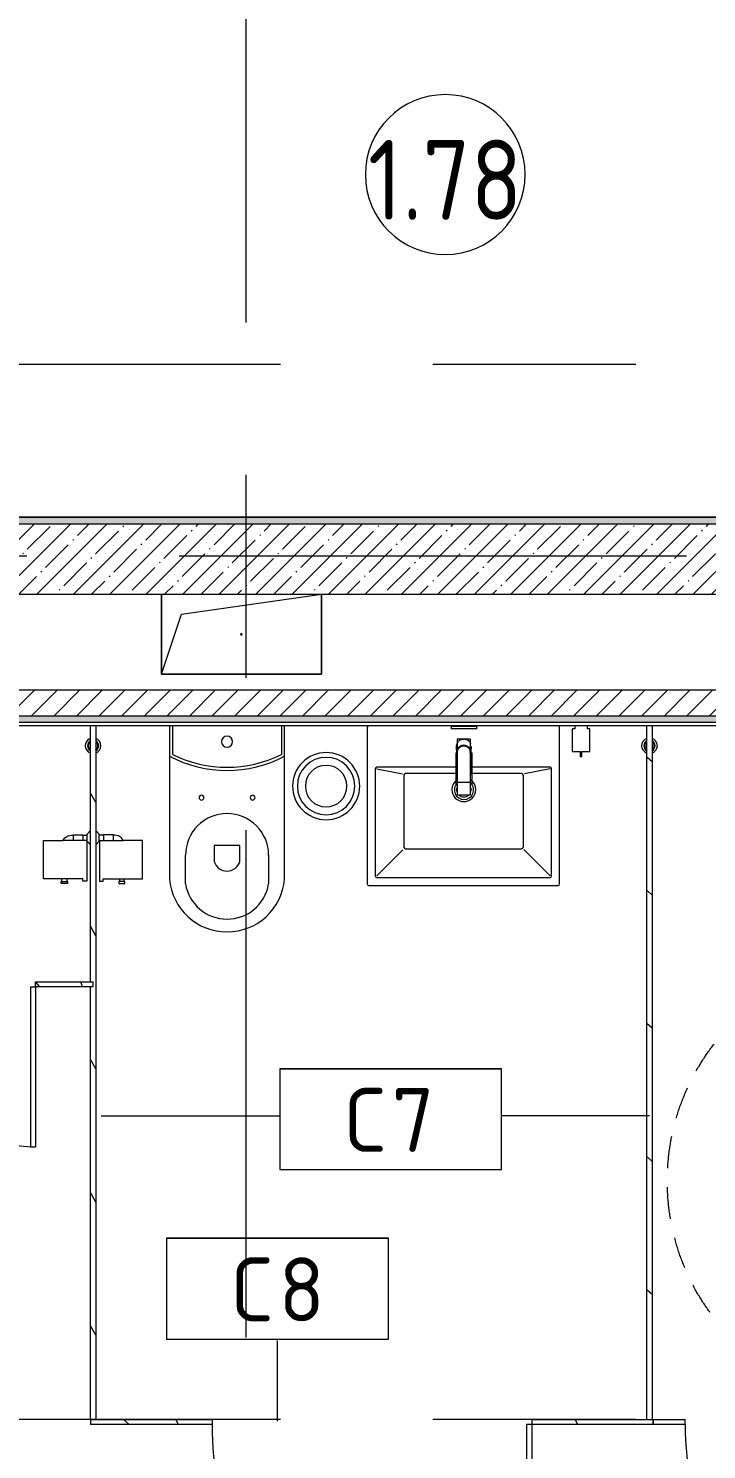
# Model space of a CAD drawing. Header units: millimetres. Extents: x 81494 to 296443, y -8553 to 29000.
# Drawn here: x 115279 to 117400, y 7705 to 12150 of the extents above; entities that cross this region are included whole.
import ezdxf

# ---------------------------------------------------------------- set-up
doc = ezdxf.new("R2010")
doc.units = ezdxf.units.MM
doc.linetypes.add('200_ШТРИХ__ш1_п0_6_', pattern=[160, 100, -60])
doc.linetypes.add('Осевая', pattern=[3175, 635, -476.25, 1587.5, -476.25])
for name, color, linetype, lineweight in [('0-1', 7, 'Continuous', 9), ('A-AREA-IDEN', 7, 'Continuous', 9), ('A-DETL-GENF', 7, 'Continuous', 9), ('A-DOOR', 7, 'Continuous', 9), ('A-GENM', 7, 'Continuous', 9), ('A-GENM-IDEN', 7, 'Continuous', 9), ('A-WALL', 7, 'Continuous', 9), ('I-WALL', 7, 'Continuous', 9), ('P-SANR-FIXT-1', 7, 'Continuous', 13), ('Оси-2', 7, 'Осевая', 9)]:
    doc.layers.add(name, color=color, linetype=linetype, lineweight=lineweight)
for name, color, linetype, lineweight, true_color in [('A-DOOR-1', 7, 'Continuous', 9, 0xc0c0c0), ('A-WALL-1', 9, 'Continuous', 9, 0x808080), ('A-WALL-FNSH-1', 9, 'Continuous', 9, 0x808080), ('I-FURN-1', 9, 'Continuous', 9, 0x808080), ('I-FURN-2', 9, '200_ШТРИХ__ш1_п0_6_', 9, 0x808080), ('P-SANR-FIXT-2', 9, 'Continuous', 13, 0x808080)]:
    doc.layers.add(name, color=color, linetype=linetype, lineweight=lineweight, true_color=true_color)
doc.styles.add('GOST Common', font='GOST_Common.ttf', dxfattribs={"height": 200})
doc.styles.add('GOST Common_1', font='GOST_Common.ttf', dxfattribs={"width": 0.9, "height": 250})
pattern_1 = [(0, (0, 0), (121.92, 30.48), [10.058, -81.382, 10.058, -81.382, -487.68]), (0, (0, 0), (121.92, 30.48), [-182.88, 10.058, -172.822, 10.058, -81.382, -213.36]), (0, (0, 0), (121.92, 30.48), [-457.2, 10.058, -50.902, 10.058, -142.342]), (120, (45.72, 15.24), (-87.356454, 90.345817), [10.058, -81.382, 10.058, -81.382, -487.68]), (120, (45.72, 15.24), (-87.356454, 90.345817), [-182.88, 10.058, -172.822, 10.058, -81.382, -213.36]), (120, (45.72, 15.24), (-87.356454, 90.345817), [-457.2, 10.058, -50.902, 10.058, -142.342]), (240, (60.96, 76.2), (-34.563546, -120.825817), [10.058, -81.382, 10.058, -81.382, -487.68]), (240, (60.96, 76.2), (-34.563546, -120.825817), [-182.88, 10.058, -172.822, 10.058, -81.382, -213.36]), (240, (60.96, 76.2), (-34.563546, -120.825817), [-457.2, 10.058, -50.902, 10.058, -142.342])]
pattern_2 = [(288.435, (115442.71, 9160), (416.50086, -832.99954), [158.05, -1159.038]), (319.399, (115492.69, 9010.06), (2499.010644, -2082.486787), [76.799, -3763.143]), (316.848, (115134.5, 8960.08), (6247.5402574, -5830.957739), [182.691, -8951.868]), (289.983, (115267.78, 8835.13), (1249.49393, -3332.002656), [97.5, -4777.508]), (270, (115301.1, 9160), (416.5, -416.5), [83.3, -333.2]), (298.443, (115301.1, 9076.7), (-2915.5071394, 5414.4962996), [227.365, -11140.87]), (264.289, (115409.39, 8876.78), (416.5263, 3748.496867), [83.716, -4102.058]), (309.806, (115401.06, 8793.48), (-1666.01521, 2082.48651), [65.059, -3187.91])]
pattern_3 = [(288.435, (116754.71, 7791), (416.50086, -832.99954), [158.05, -1159.038]), (319.399, (116804.69, 7641.06), (2499.010644, -2082.486787), [76.799, -3763.143]), (316.848, (116446.5, 7591.08), (6247.5402574, -5830.957739), [182.691, -8951.868]), (289.983, (116579.78, 7466.13), (1249.49393, -3332.002656), [97.5, -4777.508]), (270, (116613.1, 7791), (416.5, -416.5), [83.3, -333.2]), (298.443, (116613.1, 7707.7), (-2915.5071394, 5414.4962996), [227.365, -11140.87]), (264.289, (116721.39, 7507.78), (416.5263, 3748.496867), [83.716, -4102.058]), (309.806, (116713.06, 7424.48), (-1666.01521, 2082.48651), [65.059, -3187.91])]

# ---------------------------------------------------------------- blocks, each defined once
blk = doc.blocks.new('FRT_2D_Символ _разворот МГН_1 - D1_4_Символ доступности разворота МГН _360__-18618045-План расстановки мебели и оборудования 1 этажа в осях 23_1-33')
at = {"layer": 'I-FURN-1'}
for p, q in [((0, 60.4), (0, -59.6)), ((-65, 0), (65, 0))]:
    blk.add_line(p, q, dxfattribs=at)
at = {"layer": 'I-FURN-2'}
for p, q in [((-300, 325.4), (-300, -185.8)), ((-300, 325.4), (-200, 325.4)), ((-200, 195.4), (-200, 325.4)), ((200, 325.4), (300, 325.4)), ((200, 195.4), (200, 325.4)), ((300, 325.4), (300, -185.8)), ((-200, 195.4), (200, 195.4)), ((-300, -185.8), (-250, -185.8)), ((-250, -185.8), (-250, -435.8)), ((300, -185.8), (250, -185.8)), ((250, -185.8), (250, -435.8)), ((-200, -435.8), (-250, -435.8)), ((-200, -435.8), (-200, -645.8)), ((200, -435.8), (250, -435.8)), ((200, -435.8), (200, -645.8)), ((-200, -645.8), (200, -645.8))]:
    blk.add_line(p, q, dxfattribs=at)
blk.add_circle((0, 0), 700, dxfattribs=at)
blk = doc.blocks.new('GM_Отверстие прямоугольное _в плите_ - Отверстие-V5-План расстановки мебели и оборудования 1 этажа в осях 23_1-33')
at = {"layer": 'A-GENM'}
for p, q in [((-250, -125), (-250, 125)), ((-250, 125), (-250, -125)), ((-187.5, 62.5), (250, 125)), ((250, 125), (250, -125)), ((250, -125), (250, 125)), ((-250, -125), (-187.5, 62.5)), ((250, -125), (-250, -125)), ((-250, -125), (250, -125))]:
    blk.add_line(p, q, dxfattribs=at)
for start, end in [(360, 180), (180, 360)]:
    blk.add_arc((0, 0), 2.5, start, end, dxfattribs=at)
blk = doc.blocks.new('WC Seat_2 with Cistern-Wall Based - SE22-33487382-План расстановки мебели и оборудования 1 этажа в осях 23_1-33')
at = {"layer": 'P-SANR-FIXT-2'}
for p, q in [((-5, 410.5), (-5, 500.5)), ((255, 500.5), (255, 410.5)), ((-55, 485.5), (-55, 100.5)), ((305, 100.5), (305, 485.5)), ((85, 430.5), (85, 380.5)), ((165, 380.5), (165, 430.5)), ((85, 380.5), (165, 380.5)), ((-55, 100.5), (-55, 5.5)), ((-45, 5.5), (-45, 95.6)), ((295, 95.6), (295, 5.5)), ((305, 5.5), (305, 100.5))]:
    blk.add_line(p, q, dxfattribs=at)
for centre, radius, start, end in [((125, 469.8), 180.7, 4.9791, 175.0209), ((125, 478.7), 131.8, 9.5273, 170.4727), ((125, 418.8), 41.7, 16.2602, 163.7398), ((125, 410.5), 130, 180, 360), ((45, 230.5), 7.5, 0, 180), ((45, 230.5), 7.5, 180, 360), ((205, 230.5), 7.5, 0, 180), ((205, 230.5), 7.5, 180, 360), ((125, -237), 382.5, 61.9275, 118.0725), ((125, -247), 382.5, 63.6122, 116.3878), ((125, 55.5), 17.5, 0, 180), ((125, 55.5), 17.5, 180, 360)]:
    blk.add_arc(centre, radius, start, end, dxfattribs=at)
blk = doc.blocks.new('сифон - Для раковины-30615598-План расстановки мебели и оборудования 1 этажа в осях 23_1-33')
at = {"layer": 'P-SANR-FIXT-2'}
for p, q in [((116.7, 26), (15, 26)), ((116.7, 26), (116.7, 22.5)), ((200, 40), (191.1, 40)), ((191.1, -40), (191.1, 40)), ((200, 40), (200, -40)), ((15, -26), (116.7, -26)), ((116.7, -20.6), (116.7, -26)), ((191.1, -40), (200, -40))]:
    blk.add_line(p, q, dxfattribs=at)
for start, end in [(46.114, 180), (180, 315)]:
    blk.add_arc((0, 0), 30, start, end, dxfattribs=at)
blk = doc.blocks.new('раковина - 400 x 500mm-V111-План расстановки мебели и оборудования 1 этажа в осях 23_1-33')
at = {"layer": 'P-SANR-FIXT-2'}
for p, q in [((-249.5, -5), (-249.5, -495)), ((352.5, -495), (352.5, -5)), ((31.7, -130), (-219.5, -130)), ((322.5, -130), (73.7, -130)), ((-224.5, -135), (-224.5, -470)), ((-219.5, -135), (-139.5, -151)), ((-134.5, -155), (-134.5, -380)), ((-126, -150), (-129.5, -150)), ((31.7, -150), (-126, -150)), ((233.5, -150), (73.7, -150)), ((238.5, -155), (238.5, -380)), ((322.5, -135), (242.8, -150.5)), ((327.5, -470), (327.5, -135)), ((-219.5, -470), (-137.6, -388.1)), ((-129.5, -385), (233.5, -385)), ((322.5, -470), (240.2, -387.7)), ((-219.5, -475), (322.5, -475)), ((-244.5, -500), (347.5, -500))]:
    blk.add_line(p, q, dxfattribs=at)
for centre, radius, start, end in [((-244.5, -5), 5, 90, 180), ((347.5, -5), 5, 0, 90), ((-219.5, -135), 5, 90, 180), ((322.5, -135), 5, 0, 90), ((-129.5, -155), 5, 90, 180), ((52.6, -199.9), 37.5, 125.8801, 180), ((52.6, -199.9), 37.5, 360, 53.7374), ((233.5, -155), 5, 0, 90), ((52.6, -199.9), 37.5, 180, 360), ((52.6, -199.9), 23, 165.979, 180), ((52.6, -199.9), 23, 180, 194.0201), ((52.6, -199.9), 23, 226.0999, 314.072), ((52.6, -199.9), 23, 360, 12.6975), ((52.6, -199.9), 23, 347.3007, 360), ((-129.5, -380), 5, 180, 270), ((233.5, -380), 5, 270, 360), ((-219.5, -470), 5, 180, 270), ((322.5, -470), 5, 270, 0), ((-244.5, -495), 5, 180, 270), ((347.5, -495), 5, 270, 0)]:
    blk.add_arc(centre, radius, start, end, dxfattribs=at)
blk = doc.blocks.new('смеситель для раковины - Default-V108-План расстановки мебели и оборудования 1 этажа в осях 23_1-33')
at = {"layer": '0-1'}
for p, q in [((21, 151.6), (-21, 151.6)), ((20.3, 111.8), (-20.3, 111.8)), ((-22.8, 2.9), (-21.7, 15.4)), ((-20.7, 17.2), (-20.7, 16.7)), ((-20.3, 19.4), (-20.3, 15.8)), ((20.3, 15.8), (20.3, 19.4)), ((20.8, 16.7), (20.8, 17.2))]:
    blk.add_line(p, q, dxfattribs=at)
at = {"layer": '0-1', "flags": 128}
for points in [[(-21, 151.3), (-21, 147.9), (-21, 145.7), (-21, 145.2), (-21, 144.9), (-21, 144.8), (-21, 144.7), (-21, 144.7)], [(21, 89.1), (21, 88.6), (21, 88.3), (21, 88.3)], [(21.7, 15.4), (22.3, 8.3), (22.8, 2.9)]]:
    blk.add_lwpolyline(points, dxfattribs=at)
at = {"layer": 'P-SANR-FIXT-2'}
for p, q in [((21, 151.6), (-21, 151.6)), ((-21, 151.6), (-21, -23)), ((21, -23), (21, 151.6)), ((-20.3, 111.8), (-20.3, 111.8)), ((-20.3, 111.8), (-20.3, 109.7)), ((20.3, 109.7), (20.3, 111.8)), ((20.3, 111.8), (20.3, 111.8)), ((-21, -23), (21, -23))]:
    blk.add_line(p, q, dxfattribs=at)
at = {"layer": 'P-SANR-FIXT-2', "flags": 128}
for points in [[(-21, 144), (-21, 91), (-21, 37.9)], [(21, 37.9), (21, 91), (21, 144)], [(-20.3, 19.4), (-20.3, 60.2), (-20.3, 109.7)], [(20.3, 109.7), (20.3, 60.2), (20.3, 19.4)], [(-20.3, 15.8), (-20.3, 17.1), (-20.3, 18.4)], [(20.3, 18.4), (20.3, 17.1), (20.3, 15.8)], [(21, 17.1), (21, 22.3), (21, 27.5), (21, 32.7), (21, 37.9)], [(21, 15.1), (21, 15.6), (21, 16.1), (21, 16.6), (21, 17.1)], [(22.9, -1.8), (22.4, 2.9), (22, 7.6), (21.5, 12.3), (21.1, 17.1)], [(21.1, 17.1), (21.5, 12.3), (22, 7.6), (22.4, 2.9), (22.9, -1.8)]]:
    blk.add_lwpolyline(points, dxfattribs=at)
at = {"layer": 'P-SANR-FIXT-2'}
for centre, major_axis, ratio, start_param, end_param in [((-9809.3, 72.1), (-9788.3, 0.5), 0.986286, 3.135948, 3.138103), ((0, 17.2), (20.8, 0), 0.98634, 3.060685, 3.141593), ((0, 17.2), (20.8, 0), 0.98634, 3.141593, 3.395551), ((0, 17.2), (20.8, 0), 0.98634, 3.707105, 3.769911), ((0, 17.2), (20.8, 0), 0.98634, 5.654867, 5.717635), ((0, 17.2), (-20.8, 0), 0.98634, 2.887544, 3.141593), ((0, 17.2), (20.8, 0), 0.98634, 0, 0.080911), ((0, 17.2), (20.8, 0), 0.98634, 4.154533, 5.270098)]:
    blk.add_ellipse(centre, major_axis=major_axis, ratio=ratio, start_param=start_param, end_param=end_param, dxfattribs=at)
for points, knots in [([(-21, 151.6), (-21, 151.7), (-21, 151.5), (-21, 150.5), (-21, 148.7), (-21, 146.9), (-21, 145.2), (-21, 144.4), (-21, 144)], [0.4444444, 0.4444444, 0.4444444, 0.4444444, 0.5555556, 0.6666667, 0.7777778, 0.8888889, 0.9444444, 1, 1, 1, 1]), ([(21, 144), (21, 144.4), (21, 145.2), (21, 146.9), (21, 148.7), (21, 150.5), (21, 151.5), (21, 151.7), (21, 151.6)], [0, 0, 0, 0, 0.0555556, 0.1111111, 0.2222222, 0.3333333, 0.4444444, 0.5555556, 0.5555556, 0.5555556, 0.5555556]), ([(-21.8, 13.9), (-21.8, 14.6), (-21.7, 16.1), (-21.6, 18.9), (-21.5, 22.1), (-21.5, 25.2), (-21.4, 27.9), (-21.4, 30), (-21.4, 31.8), (-21.3, 33.4), (-21.3, 34.5), (-21.3, 35.6), (-21.3, 37), (-21.3, 38.7), (-21.2, 41), (-21.2, 44.2), (-21.2, 48.8), (-21.1, 54.3), (-21.1, 59.3), (-21.1, 63.2), (-21.1, 66.1), (-21.1, 68.8), (-21.1, 72.5), (-21, 78.9), (-21, 84.5), (-21, 88.1)], [0, 0, 0, 0, 0.083333, 0.166667, 0.25, 0.333333, 0.375, 0.416667, 0.458333, 0.479167, 0.5, 0.520833, 0.541667, 0.583333, 0.625, 0.666667, 0.708333, 0.75, 0.791667, 0.8125, 0.833333, 0.854167, 0.875, 0.916667, 1, 1, 1, 1]), ([(21, 88.1), (21, 84.5), (21, 78.9), (21.1, 72.5), (21.1, 68.8), (21.1, 66.1), (21.1, 63.2), (21.1, 59.3), (21.2, 54.3), (21.2, 48.8), (21.2, 44.2), (21.3, 41), (21.3, 38.7), (21.3, 37), (21.3, 35.6), (21.3, 34.5), (21.3, 33.4), (21.4, 31.8), (21.4, 30), (21.4, 27.9), (21.5, 25.2), (21.5, 22.1), (21.6, 18.9), (21.7, 16.1), (21.8, 14.6), (21.8, 13.9)], [0, 0, 0, 0, 0.083333, 0.125, 0.145833, 0.166667, 0.1875, 0.208333, 0.25, 0.291667, 0.333333, 0.375, 0.416667, 0.458333, 0.479167, 0.5, 0.520833, 0.541667, 0.583333, 0.625, 0.666667, 0.75, 0.833333, 0.916667, 1, 1, 1, 1]), ([(-21.1, 17.1), (-21.2, 16.5), (-21.3, 15.4), (-21.5, 13.7), (-21.6, 11.8), (-21.9, 9.3), (-22.1, 7.6), (-22.4, 5.3), (-22.6, 3), (-22.8, 1.4), (-22.9, 0.3)], [0, 0, 0, 0, 0.1, 0.2, 0.3, 0.4, 0.6, 0.7, 0.8, 1, 1, 1, 1]), ([(-22.6, 3.6), (-22.6, 3.8), (-22.5, 4.4), (-22.4, 5.5), (-22.3, 6.9), (-22.2, 8.4), (-22, 10.9), (-21.9, 12.9), (-21.8, 13.9)], [0.3178487, 0.3178487, 0.3178487, 0.3178487, 0.375, 0.5, 0.625, 0.75, 0.875, 1, 1, 1, 1]), ([(21, 15.1), (20.9, 14), (20.5, 11.7), (19.3, 8.5), (17.6, 5.5), (14.8, 1.9), (11.1, -0.9), (6.8, -2.8), (3.4, -3.6), (0, -3.8), (-4.5, -3.5), (-10.1, -1.7), (-14.7, 1.9), (-17.6, 5.5), (-19.3, 8.4), (-20.5, 11.7), (-20.9, 13.9), (-21, 15)], [0, 0, 0, 0, 0.055556, 0.111111, 0.166667, 0.222222, 0.333333, 0.388889, 0.444444, 0.5, 0.555556, 0.666667, 0.777778, 0.833333, 0.888889, 0.944444, 1, 1, 1, 1]), ([(20.3, 19.4), (20.3, 18.2), (20.2, 15.9), (19.3, 12.3), (18, 9.6), (16.8, 7.5), (15.7, 6), (14.5, 4.7), (12.8, 3), (10.4, 1.2), (7.1, -0.4), (2.4, -1.7), (-2.5, -1.7), (-7.1, -0.4), (-10.9, 1.5), (-13.6, 3.7), (-15.4, 5.7), (-16.5, 7.1), (-17.7, 9), (-18.9, 11.5), (-20, 15), (-20.3, 17.7), (-20.3, 19.4)], [0, 0, 0, 0, 0.055556, 0.111111, 0.166667, 0.194444, 0.222222, 0.25, 0.277778, 0.333333, 0.388889, 0.444444, 0.555556, 0.611111, 0.666667, 0.75, 0.770833, 0.791667, 0.833333, 0.875, 0.916667, 1, 1, 1, 1]), ([(20.3, 15.8), (20.3, 13.7), (19.8, 10.7), (17.9, 6.9), (16.3, 4.7), (14.8, 3.1), (13, 1.5), (11.1, 0.2), (9, -0.8), (7.3, -1.5), (5.5, -2), (3.6, -2.4), (1.4, -2.7), (-0.9, -2.7), (-3.3, -2.5), (-5.5, -2), (-7.7, -1.3), (-9.8, -0.4), (-11.7, 0.6), (-13.5, 1.9), (-15.1, 3.4), (-16.9, 5.4), (-19.5, 9.5), (-20.3, 13.2), (-20.3, 15.8)], [0, 0, 0, 0, 0.111111, 0.166667, 0.222222, 0.25, 0.277778, 0.333333, 0.361111, 0.388889, 0.416667, 0.444444, 0.479167, 0.513889, 0.548611, 0.583333, 0.618056, 0.652778, 0.6875, 0.722222, 0.756944, 0.791667, 0.861111, 1, 1, 1, 1]), ([(21.1, 19.2), (21.3, 18.6), (21.7, 16.8), (21.8, 15.1), (21.8, 13.9)], [0.8206896, 0.8206896, 0.8206896, 0.8206896, 0.8888889, 1, 1, 1, 1]), ([(21.1, 17.1), (21.1, 16.7), (21.2, 16), (21.3, 15), (21.4, 13.9), (21.6, 12.5), (21.8, 10.8), (22, 8.7), (22.2, 6.9), (22.4, 5.5), (22.5, 4.5), (22.6, 3.4), (22.7, 2.4), (22.8, 1.5), (22.9, 0.8), (22.9, 0.4), (22.9, 0.3)], [0, 0, 0, 0, 0.0625, 0.125, 0.1875, 0.25, 0.375, 0.5, 0.625, 0.6875, 0.75, 0.8125, 0.875, 0.9375, 0.96875, 1, 1, 1, 1]), ([(21.8, 13.9), (21.8, 13.3), (21.9, 11.9), (22, 10), (22.2, 8.4), (22.2, 7.3), (22.3, 6.4), (22.4, 5.2), (22.6, 3.7), (22.8, 2), (22.9, 0.8), (22.9, 0.3)], [0, 0, 0, 0, 0.083333, 0.166667, 0.25, 0.333333, 0.416667, 0.5, 0.666667, 0.833333, 1, 1, 1, 1]), ([(22.1, 7), (22.2, 6.5), (22.8, 4.3), (23, 2), (22.9, 0.3)], [0.8, 0.8, 0.8, 0.8, 0.85, 1, 1, 1, 1]), ([(22.9, -1.8), (22.6, -4.5), (21.7, -8.2), (19.1, -12.8), (16.7, -15.9), (13.7, -18.5), (10.4, -20.6), (6.8, -22.1), (3.4, -22.8), (0.5, -23), (-2.9, -22.9), (-6.8, -22.1), (-10.7, -20.5), (-13.4, -18.7), (-15.3, -17.2), (-17, -15.4), (-19, -12.9), (-20.6, -10.1), (-21.5, -8), (-21.7, -7.4)], [0, 0, 0, 0, 0.1111111, 0.1666667, 0.2222222, 0.2777778, 0.3333333, 0.3888889, 0.4444444, 0.4791667, 0.5138889, 0.5833333, 0.6527778, 0.6875, 0.7222222, 0.7569444, 0.7916667, 0.8611111, 0.8888889, 0.8888889, 0.8888889, 0.8888889])]:
    blk.add_open_spline(points, degree=3, knots=knots, dxfattribs=at)
for points in [[(-22.9, 0.3), (-23, 2.1), (-22.8, 3.8), (-22.4, 5.5)], [(-21.8, 13.9), (-21.8, 15.7), (-21.5, 17.5), (-21.1, 19.2)], [(-21.1, 17.1), (-21.1, 16.7), (-21.1, 16), (-21, 15.3), (-21, 15)], [(21, 37.9), (21, 36.1), (21, 32.7), (21.1, 27.5), (21.1, 22.3), (21.1, 18.8), (21.1, 17.1)], [(21.1, 17.1), (21.1, 16.7), (21.1, 16.1), (21, 15.4), (21, 15.1)], [(22.9, 0.3), (22.8, 1.7), (22.5, 4.5), (22, 8.7), (21.5, 12.9), (21.2, 15.7), (21.1, 17.1)], [(22.9, 0.3), (22.9, -0.1), (22.9, -0.4), (22.9, -0.8)]]:
    blk.add_open_spline(points, degree=3, dxfattribs=at)
blk = doc.blocks.new('мусорная корзина - Round_ Metal-30590745-План расстановки мебели и оборудования 1 этажа в осях 23_1-33')
at = {"layer": 'P-SANR-FIXT-2'}
for radius, start, end in [(105, 0, 180), (90, 360, 180), (65, 0, 180), (105, 180, 360), (90, 180, 360), (65, 180, 360)]:
    blk.add_arc((0, 0), radius, start, end, dxfattribs=at)
blk = doc.blocks.new('TOY_Диспансер мыло - Дозатор Elegance new 11654 019001 хром-30721027-План расстановки мебели и оборудования 1 этажа в осях 23_1-33')
at = {"layer": 'A-GENM'}
for p, q in [((127.9, 101.6), (122.2, 101.6)), ((122.2, 101.6), (122.2, 86.7)), ((127.9, 86.7), (127.9, 101.6)), ((97.5, 84.7), (97.5, 17)), ((122.2, 86.7), (99.5, 86.7)), ((150.5, 86.7), (127.9, 86.7)), ((152.5, 17), (152.5, 84.7)), ((99.5, 15), (105, 15)), ((105, 15), (105, 5.5)), ((145, 5.5), (145, 15)), ((145, 15), (150.5, 15))]:
    blk.add_line(p, q, dxfattribs=at)
for centre, start, end in [((99.5, 84.7), 90, 180), ((150.5, 84.7), 360, 90), ((99.5, 17), 180, 270), ((150.5, 17), 270, 360)]:
    blk.add_arc(centre, 2, start, end, dxfattribs=at)
blk = doc.blocks.new('131_Сантехническая перегородка_Дверь 5 - СД-1-V135-План расстановки мебели и оборудования 1 этажа в осях 23_1-33')
at = {"layer": 'A-DOOR'}
h = blk.add_hatch(dxfattribs=at)
h.set_pattern_fill('FP_81', color=256, style=0, pattern_type=2)
h.set_pattern_definition(pattern_2)
h.paths.add_polyline_path([(930, 8), (750, 8), (750, -8), (930, -8)])
at = {"layer": 'A-GENM'}
h = blk.add_hatch(dxfattribs=at)
h.set_pattern_fill('FP_81', color=256, style=0, pattern_type=2)
h.set_pattern_definition(pattern_2)
h.paths.add_polyline_path([(70, 8), (70, -8), (250, -8), (250, 8)])
at = {"layer": 'A-DOOR-1'}
for p, q in [((266, 508), (250, 508)), ((250, 8), (250, 508)), ((266, 8), (266, 508)), ((266, 8), (250, 8))]:
    blk.add_line(p, q, dxfattribs=at)
blk.add_arc((250, 8), 500, 360, 90, dxfattribs=at)
at = {"layer": 'A-GENM'}
for p, q in [((70, 8), (250, 8)), ((70, 8), (70, -8)), ((250, 8), (250, -8)), ((750, 8), (930, 8)), ((750, 8), (750, -8)), ((930, 8), (930, -8)), ((250, -8), (70, -8)), ((930, -8), (750, -8))]:
    blk.add_line(p, q, dxfattribs=at)
blk = doc.blocks.new('131_Сантехническая перегородка 7 - СП-1-V147-План расстановки мебели и оборудования 1 этажа в осях 23_1-33')
at = {"layer": 'A-GENM'}
h = blk.add_hatch(dxfattribs=at)
h.set_pattern_fill('FP_88', color=256, style=0, pattern_type=2)
h.set_pattern_definition([(198.435, (9964.92, -115372.71), (-832.99954, -416.50086), [158.05, -1159.038]), (229.399, (9814.98, -115422.69), (-2082.486787, -2499.010644), [76.799, -3763.143]), (226.848, (9765, -115064.5), (-5830.957739, -6247.5402574), [182.691, -8951.868]), (199.983, (9640.05, -115197.78), (-3332.002656, -1249.49393), [97.5, -4777.508]), (180, (9964.9, -115231.1), (-416.5, -416.5), [83.3, -333.2]), (208.443, (9881.62, -115231.1), (5414.4962996, 2915.5071394), [227.365, -11140.87]), (174.289, (9681.7, -115339.39), (3748.496867, -416.5263), [83.716, -4102.058]), (219.806, (9598.4, -115331.06), (2082.48651, 1666.01521), [65.059, -3187.91])])
h.paths.add_polyline_path([(2165.9, -8), (2165.9, 8), (45.9, 8), (45.9, -8), (796.9, -8), (796.9, 0), (812.9, 0), (812.9, -8), (1549.9, -8)])
for p, q in [((-4.1, 8), (45.9, 8)), ((45.9, 8), (2165.9, 8)), ((45.9, -8), (-4.1, -8)), ((796.9, -8), (45.9, -8)), ((2165.9, -8), (812.9, -8))]:
    blk.add_line(p, q, dxfattribs=at)
at = {"layer": 'A-GENM', "flags": 128}
for points in [[(71.5, 8), (71.1, 8.5), (70.8, 9), (70.4, 9.5), (70, 9.9), (69.6, 10.4), (69.2, 10.8), (68.8, 11.2), (68.3, 11.6), (67.8, 12), (67.3, 12.3), (66.8, 12.7), (66.3, 13), (65.8, 13.3), (65.3, 13.6), (64.7, 13.8), (64.2, 14), (63.6, 14.3), (63, 14.4), (62.4, 14.6), (61.9, 14.7), (61.3, 14.9), (60.7, 14.9), (60.1, 15), (59.5, 15.1), (58.9, 15.1), (58.3, 15.1), (57.7, 15), (57.1, 15), (56.5, 14.9), (55.9, 14.8), (55.3, 14.7), (54.7, 14.5), (54.1, 14.4), (53.5, 14.2), (53, 13.9), (52.4, 13.7), (51.9, 13.4), (51.4, 13.2), (50.8, 12.9), (50.3, 12.5), (49.8, 12.2), (49.3, 11.8), (48.9, 11.4), (48.4, 11), (48, 10.6), (47.6, 10.2), (47.2, 9.7), (46.8, 9.3), (46.4, 8.8), (46.1, 8.3), (45.9, 8)], [(45.9, -8), (46.3, -8.5), (46.6, -9), (47, -9.5), (47.4, -9.9), (47.8, -10.4), (48.2, -10.8), (48.6, -11.2), (49.1, -11.6), (49.6, -12), (50, -12.3), (50.5, -12.7), (51.1, -13), (51.6, -13.3), (52.1, -13.6), (52.7, -13.8), (53.2, -14), (53.8, -14.3), (54.4, -14.4), (54.9, -14.6), (55.5, -14.7), (56.1, -14.9), (56.7, -14.9), (57.3, -15), (57.9, -15.1), (58.5, -15.1), (59.1, -15.1), (59.7, -15), (60.3, -15), (60.9, -14.9), (61.5, -14.8), (62.1, -14.7), (62.7, -14.5), (63.3, -14.4), (63.8, -14.2), (64.4, -13.9), (65, -13.7), (65.5, -13.4), (66, -13.2), (66.6, -12.9), (67.1, -12.5), (67.6, -12.2), (68, -11.8), (68.5, -11.4), (69, -11), (69.4, -10.6), (69.8, -10.2), (70.2, -9.7), (70.6, -9.3), (70.9, -8.8), (71.3, -8.3), (71.5, -8)]]:
    blk.add_lwpolyline(points, dxfattribs=at)
at = {"layer": 'A-GENM'}
for radius, start, end in [(24.6, 19.9113, 160.0887), (17.6, 28.9731, 151.0269), (15.1, 78.8699, 146.2189), (15.1, 33.7811, 53.124), (24.6, 199.9113, 340.0887), (17.6, 208.9731, 331.0269), (15.1, 213.7811, 233.124), (15.1, 258.8699, 326.2189)]:
    blk.add_arc((58.7, 0), radius, start, end, dxfattribs=at)
blk = doc.blocks.new('131_Сантехническая перегородка 7 - СП-1-V148-План расстановки мебели и оборудования 1 этажа в осях 23_1-33')
at = {"layer": 'A-GENM'}
h = blk.add_hatch(dxfattribs=at)
h.set_pattern_fill('FP_89', color=256, style=0, pattern_type=2)
h.set_pattern_definition([(198.435, (9964.92, -117113.21), (-832.99954, -416.50086), [158.05, -1159.038]), (229.399, (9814.98, -117163.19), (-2082.486787, -2499.010644), [76.799, -3763.143]), (226.848, (9765, -116805), (-5830.957739, -6247.5402574), [182.691, -8951.868]), (199.983, (9640.05, -116938.28), (-3332.002656, -1249.49393), [97.5, -4777.508]), (180, (9964.9, -116971.6), (-416.5, -416.5), [83.3, -333.2]), (208.443, (9881.62, -116971.6), (5414.4962996, 2915.5071394), [227.365, -11140.87]), (174.289, (9681.7, -117079.89), (3748.496867, -416.5263), [83.716, -4102.058]), (219.806, (9598.4, -117071.56), (2082.48651, 1666.01521), [65.059, -3187.91])])
h.paths.add_polyline_path([(2165.9, -8), (2165.9, 8), (45.9, 8), (45.9, -8), (1549.9, -8)])
for p, q in [((-4.1, 8), (45.9, 8)), ((45.9, 8), (2165.9, 8)), ((45.9, -8), (-4.1, -8)), ((2165.9, -8), (45.9, -8))]:
    blk.add_line(p, q, dxfattribs=at)
at = {"layer": 'A-GENM', "flags": 128}
for points in [[(71.5, 8), (71.1, 8.5), (70.8, 9), (70.4, 9.5), (70, 9.9), (69.6, 10.4), (69.2, 10.8), (68.8, 11.2), (68.3, 11.6), (67.8, 12), (67.3, 12.3), (66.8, 12.7), (66.3, 13), (65.8, 13.3), (65.3, 13.6), (64.7, 13.8), (64.2, 14), (63.6, 14.3), (63, 14.4), (62.4, 14.6), (61.9, 14.7), (61.3, 14.9), (60.7, 14.9), (60.1, 15), (59.5, 15.1), (58.9, 15.1), (58.3, 15.1), (57.7, 15), (57.1, 15), (56.5, 14.9), (55.9, 14.8), (55.3, 14.7), (54.7, 14.5), (54.1, 14.4), (53.5, 14.2), (53, 13.9), (52.4, 13.7), (51.9, 13.4), (51.4, 13.2), (50.8, 12.9), (50.3, 12.5), (49.8, 12.2), (49.3, 11.8), (48.9, 11.4), (48.4, 11), (48, 10.6), (47.6, 10.2), (47.2, 9.7), (46.8, 9.3), (46.4, 8.8), (46.1, 8.3), (45.9, 8)], [(45.9, -8), (46.3, -8.5), (46.6, -9), (47, -9.5), (47.4, -9.9), (47.8, -10.4), (48.2, -10.8), (48.6, -11.2), (49.1, -11.6), (49.6, -12), (50, -12.3), (50.5, -12.7), (51.1, -13), (51.6, -13.3), (52.1, -13.6), (52.7, -13.8), (53.2, -14), (53.8, -14.3), (54.4, -14.4), (54.9, -14.6), (55.5, -14.7), (56.1, -14.9), (56.7, -14.9), (57.3, -15), (57.9, -15.1), (58.5, -15.1), (59.1, -15.1), (59.7, -15), (60.3, -15), (60.9, -14.9), (61.5, -14.8), (62.1, -14.7), (62.7, -14.5), (63.3, -14.4), (63.8, -14.2), (64.4, -13.9), (65, -13.7), (65.5, -13.4), (66, -13.2), (66.6, -12.9), (67.1, -12.5), (67.6, -12.2), (68, -11.8), (68.5, -11.4), (69, -11), (69.4, -10.6), (69.8, -10.2), (70.2, -9.7), (70.6, -9.3), (70.9, -8.8), (71.3, -8.3), (71.5, -8)]]:
    blk.add_lwpolyline(points, dxfattribs=at)
at = {"layer": 'A-GENM'}
for radius, start, end in [(24.6, 19.9113, 160.0887), (17.6, 28.9731, 151.0269), (15.1, 78.8699, 146.2189), (15.1, 33.7811, 53.124), (24.6, 199.9113, 340.0887), (17.6, 208.9731, 331.0269), (15.1, 213.7811, 233.124), (15.1, 258.8699, 326.2189)]:
    blk.add_arc((58.7, 0), radius, start, end, dxfattribs=at)
blk = doc.blocks.new('131_Сантехническая перегородка_Дверь МГН - СД-1-V149-План расстановки мебели и оборудования 1 этажа в осях 23_1-33')
at = {"layer": 'A-DOOR'}
h = blk.add_hatch(dxfattribs=at)
h.set_pattern_fill('FP_91', color=256, style=0, pattern_type=2)
h.set_pattern_definition(pattern_3)
h.paths.add_polyline_path([(1010, 8), (1010, -8), (1390, -8), (1390, 8)])
at = {"layer": 'A-GENM'}
h = blk.add_hatch(dxfattribs=at)
h.set_pattern_fill('FP_91', color=256, style=0, pattern_type=2)
h.set_pattern_definition(pattern_3)
h.paths.add_polyline_path([(-370, 8), (-370, -8), (10, -8), (10, 8)])
at = {"layer": 'A-DOOR-1'}
for p, q in [((10, 1008), (26, 1008)), ((10, 8), (10, 1008)), ((26, 8), (26, 1008)), ((10, 8), (26, 8))]:
    blk.add_line(p, q, dxfattribs=at)
blk.add_arc((10, 8), 1000, 360, 90, dxfattribs=at)
at = {"layer": 'A-GENM'}
for p, q in [((-370, 8), (10, 8)), ((-370, -8), (-370, 8)), ((10, -8), (10, 8)), ((1010, 8), (1390, 8)), ((1010, -8), (1010, 8)), ((1390, -8), (1390, 8)), ((10, -8), (-370, -8)), ((1390, -8), (1010, -8))]:
    blk.add_line(p, q, dxfattribs=at)
blk = doc.blocks.new('131_Сантехническая перегородка_Дверь МГН 2 - СД-1-V150-План расстановки мебели и оборудования 1 этажа в осях 23_1-33')
at = {"layer": 'A-DOOR'}
h = blk.add_hatch(dxfattribs=at)
h.set_pattern_fill('FP_92', color=256, style=0, pattern_type=2)
h.set_pattern_definition([(288.435, (118234.71, 7791), (416.50086, -832.99954), [158.05, -1159.038]), (319.399, (118284.69, 7641.06), (2499.010644, -2082.486787), [76.799, -3763.143]), (316.848, (117926.5, 7591.08), (6247.5402574, -5830.957739), [182.691, -8951.868]), (289.983, (118059.78, 7466.13), (1249.49393, -3332.002656), [97.5, -4777.508]), (270, (118093.1, 7791), (416.5, -416.5), [83.3, -333.2]), (298.443, (118093.1, 7707.7), (-2915.5071394, 5414.4962996), [227.365, -11140.87]), (264.289, (118201.39, 7507.78), (416.5263, 3748.496867), [83.716, -4102.058]), (309.806, (118193.06, 7424.48), (-1666.01521, 2082.48651), [65.059, -3187.91])])
h.paths.add_polyline_path([(-430, 8), (-430, -8), (10, -8), (10, 8)])
at = {"layer": 'A-DOOR-1'}
for p, q in [((10, 1008), (26, 1008)), ((10, 8), (10, 1008)), ((26, 8), (26, 1008)), ((10, 8), (26, 8))]:
    blk.add_line(p, q, dxfattribs=at)
blk.add_arc((10, 8), 1000, 360, 90, dxfattribs=at)
at = {"layer": 'A-GENM'}
for p, q in [((-430, 8), (10, 8)), ((-430, 8), (-430, -8)), ((10, 8), (10, -8)), ((1010, 8), (1110, 8)), ((1010, 8), (1010, -8)), ((1110, 8), (1110, -8)), ((10, -8), (-430, -8)), ((1110, -8), (1010, -8))]:
    blk.add_line(p, q, dxfattribs=at)
blk = doc.blocks.new('Sanitary_Toilet-Accessories_Gessi_Wall-mounted-paper-roll-holder-65449 - Chrome-V151-План расстановки мебели и оборудования 1 этажа в осях 23_1-33')
at = {"layer": 'A-DETL-GENF'}
for p, q in [((114466.2, 9490.5), (114466.2, 9609.5)), ((114466.2, 9609.5), (114526.6, 9609.5)), ((114526.6, 9609.5), (114532.1, 9617.9)), ((114602, 9609.5), (114526.6, 9609.5)), ((114532.1, 9617.9), (114541.7, 9624.3)), ((114541.7, 9624.3), (114553, 9626.5)), ((114553, 9626.5), (114558.5, 9626.5)), ((114558.5, 9626.5), (114558.5, 9628)), ((114558.5, 9628), (114588.5, 9628)), ((114558.5, 9626.5), (114558.5, 9609.5)), ((114588.5, 9628), (114588.5, 9626.5)), ((114588.5, 9626.5), (114588.5, 9609.5)), ((114588.5, 9626.5), (114602, 9626.5)), ((114602, 9611.5), (114601.2, 9609.5)), ((114601.2, 9609.5), (114601.2, 9483)), ((114602, 9630), (114613, 9641.4)), ((114602, 9626.5), (114602, 9630)), ((114602, 9609.5), (114602, 9628)), ((114602, 9608), (114602, 9611.5)), ((114613, 9596.6), (114602, 9608)), ((114523.5, 9490.5), (114466.2, 9490.5)), ((114521.5, 9475.5), (114521.5, 9481.5)), ((114521.5, 9481.5), (114523.5, 9481.5)), ((114540.5, 9475.5), (114521.5, 9475.5)), ((114538.5, 9490.5), (114523.5, 9490.5)), ((114523.5, 9481.5), (114523.5, 9490.5)), ((114523.5, 9481.5), (114538.5, 9481.5)), ((114589.2, 9490.5), (114538.5, 9490.5)), ((114538.5, 9490.5), (114538.5, 9481.5)), ((114538.5, 9481.5), (114540.5, 9481.5)), ((114540.5, 9481.5), (114540.5, 9475.5)), ((114589.2, 9483), (114589.2, 9490.5)), ((114601.2, 9483), (114589.2, 9483))]:
    blk.add_line(p, q, dxfattribs=at)
blk = doc.blocks.new('Sanitary_Toilet-Accessories_Gessi_Wall-mounted-paper-roll-holder-65449 - Chrome-V152-План расстановки мебели и оборудования 1 этажа в осях 23_1-33')
at = {"layer": 'A-DETL-GENF'}
for p, q in [((115500, 9630), (115489, 9641.4)), ((115489, 9596.6), (115500, 9608)), ((115500, 9626.5), (115500, 9630)), ((115500, 9609.5), (115500, 9628)), ((115513.5, 9626.5), (115500, 9626.5)), ((115500, 9611.5), (115500.7, 9609.5)), ((115500, 9608), (115500, 9611.5)), ((115500, 9609.5), (115575.4, 9609.5)), ((115500.7, 9609.5), (115500.7, 9483)), ((115543.5, 9628), (115513.5, 9628)), ((115513.5, 9628), (115513.5, 9626.5)), ((115513.5, 9626.5), (115513.5, 9609.5)), ((115543.5, 9626.5), (115543.5, 9628)), ((115543.5, 9626.5), (115543.5, 9609.5)), ((115549, 9626.5), (115543.5, 9626.5)), ((115560.3, 9624.3), (115549, 9626.5)), ((115569.9, 9617.9), (115560.3, 9624.3)), ((115575.4, 9609.5), (115569.9, 9617.9)), ((115635.7, 9609.5), (115575.4, 9609.5)), ((115635.7, 9490.5), (115635.7, 9609.5)), ((115500.7, 9483), (115512.7, 9483)), ((115512.7, 9490.5), (115563.5, 9490.5)), ((115512.7, 9483), (115512.7, 9490.5)), ((115561.5, 9481.5), (115561.5, 9475.5)), ((115563.5, 9481.5), (115561.5, 9481.5)), ((115561.5, 9475.5), (115580.5, 9475.5)), ((115563.5, 9490.5), (115578.5, 9490.5)), ((115563.5, 9490.5), (115563.5, 9481.5)), ((115578.5, 9481.5), (115563.5, 9481.5)), ((115578.5, 9490.5), (115635.7, 9490.5)), ((115578.5, 9481.5), (115578.5, 9490.5)), ((115580.5, 9481.5), (115578.5, 9481.5)), ((115580.5, 9475.5), (115580.5, 9481.5))]:
    blk.add_line(p, q, dxfattribs=at)
blk = doc.blocks.new('Марка_Помещения - Номер-25198446-План расстановки мебели и оборудования 1 этажа в осях 23_1-33')
at = {"layer": 'A-AREA-IDEN'}
for start, end in [(360, 180), (180, 360)]:
    blk.add_arc((0, 0), 2.5, start, end, dxfattribs=at)
blk = doc.blocks.new('Mark Reiling - Mark Reiling-26174330-План расстановки мебели и оборудования 1 этажа в осях 23_1-33')
at = {"layer": 'A-GENM-IDEN'}
for p, q in [((-3.47, 1.49), (-3.47, -1.663)), ((-3.47, 1.49), (3.47, 1.49)), ((3.47, 1.49), (-3.47, 1.49)), ((-3.47, 1.49), (-3.47, -1.663)), ((3.47, -1.663), (3.47, 1.49)), ((3.47, -1.663), (3.47, 1.49)), ((-3.47, -1.663), (3.47, -1.663)), ((-3.47, -1.663), (3.47, -1.663))]:
    blk.add_line(p, q, dxfattribs=at)

msp = doc.modelspace()

# ---------------------------------------------------------------- hatches: boundary and pattern name
at = {"layer": 'I-WALL'}
h = msp.add_hatch(dxfattribs=at)
h.set_pattern_fill('FP_67', color=256, style=0, pattern_type=2)
h.set_pattern_definition(pattern_1)
h.paths.add_polyline_path([(121190, 10600), (121190, 10620), (111180, 10620), (111180, 10608), (111210, 10608), (111210, 10600), (120203.9, 10600)])
h.paths.add_polyline_path([(110200, 10600), (110200, 10608), (110230, 10608), (110230, 10620), (109130, 10620), (109130, 10608), (109160, 10608), (109160, 10600), (109223.3, 10600)])
h.paths.add_polyline_path([(107650, 10600), (107650, 10608), (107680, 10608), (107680, 10620), (105095, 10620), (105095, 10608), (105125, 10608), (105125, 10600), (106478.2, 10600)])
h.paths.add_polyline_path([(103615, 10600), (103615, 10608), (103645, 10608), (103645, 10620), (100809, 10620), (100809, 10600), (100987.9, 10600)])
h = msp.add_hatch(dxfattribs=at)
h.set_pattern_fill('FP_2', color=256, style=0, pattern_type=2)
h.set_pattern_definition([(45, (0, 0), (-57.024626, 57.024626), []), (45, (57.025, 0), (-57.024626, 57.024626), [100.806, -20.161, 3.353, -16.808])])
h.paths.add_polyline_path([(119330, 10380), (119330, 10600), (111930, 10600), (111930, 10380), (118831.3, 10380)])
h = msp.add_hatch(dxfattribs=at)
h.set_pattern_fill('FP_3', color=256, style=0, pattern_type=2)
h.set_pattern_definition([(45, (0, 0), (-35.35534, 35.35534), [])])
h.paths.add_polyline_path([(118870, 10000), (118870, 10080), (112010, 10080), (112010, 10000), (118831.3, 10000)])
h = msp.add_hatch(dxfattribs=at)
h.set_pattern_fill('FP_67', color=256, style=0, pattern_type=2)
h.set_pattern_definition(pattern_1)
h.paths.add_polyline_path([(118850, 9980), (118870, 9980), (118870, 10000), (112030, 10000), (112030, 9980), (118831.3, 9980)])

# ---------------------------------------------------------------- linework, layer by layer
at = {"layer": 'A-GENM-IDEN'}
for p, q in [((115506.1, 8748.4), (116064.8, 8748.4)), ((117221.5, 8748.4), (116758.8, 8748.4)), ((116058.1, 7793.5), (116058.1, 8046.2))]:
    msp.add_line(p, q, dxfattribs=at)
at = {"layer": 'A-WALL'}
msp.add_line((121190, 10620), (111180, 10620), dxfattribs=at)
at = {"layer": 'A-WALL-1'}
for p, q in [((111210, 10600), (121210, 10600)), ((111930, 10380), (119330, 10380)), ((118870, 10080), (112010, 10080)), ((112010, 10000), (118870, 10000)), ((112041, 9980), (118839, 9980))]:
    msp.add_line(p, q, dxfattribs=at)
at = {"layer": 'A-WALL-FNSH-1'}
msp.add_line((121189, 10621), (111180, 10621), dxfattribs=at)
at = {"layer": 'I-WALL'}
msp.add_line((118850, 9969), (112030, 9969), dxfattribs=at)
at = {"layer": 'Оси-2'}
for p, q in [((115960, 593.7), (115960, 19415.1)), ((84793.9, 11100), (122455, 11100)), ((86063.9, 10500), (122455, 10500)), ((84793.9, 7800), (122455, 7800))]:
    msp.add_line(p, q, dxfattribs=at)

# ---------------------------------------------------------------- block references
at = {"layer": 'A-AREA-IDEN', "xscale": 99.99999999999993, "yscale": 99.99999999999993, "zscale": 99.99999999999993}
msp.add_blockref('Марка_Помещения - Номер-25198446-План расстановки мебели и оборудования 1 этажа в осях 23_1-33', (116582.6, 11693), dxfattribs=at)
at = {"layer": 'A-GENM'}
msp.add_blockref('GM_Отверстие прямоугольное _в плите_ - Отверстие-V5-План расстановки мебели и оборудования 1 этажа в осях 23_1-33', (115945, 10255), dxfattribs=at)
for name, p, rotation in [('131_Сантехническая перегородка 7 - СП-1-V147-План расстановки мебели и оборудования 1 этажа в осях 23_1-33', (115481, 9964.9), 269.9999999999999), ('131_Сантехническая перегородка 7 - СП-1-V148-План расстановки мебели и оборудования 1 этажа в осях 23_1-33', (117221.5, 9964.9), 269.9999999999999), ('131_Сантехническая перегородка_Дверь 5 - СД-1-V135-План расстановки мебели и оборудования 1 этажа в осях 23_1-33', (115551, 9160), 180), ('131_Сантехническая перегородка_Дверь МГН - СД-1-V149-План расстановки мебели и оборудования 1 этажа в осях 23_1-33', (116863, 7791), 180), ('131_Сантехническая перегородка_Дверь МГН 2 - СД-1-V150-План расстановки мебели и оборудования 1 этажа в осях 23_1-33', (118343, 7791), 180)]:
    msp.add_blockref(name, p, dxfattribs=dict(at, rotation=rotation))
at = {"layer": 'A-GENM-IDEN', "xscale": 99.99999999999993, "yscale": 99.99999999999993, "zscale": 99.99999999999993}
for p in [(116411.8, 8746.9), (116058.1, 8216.7)]:
    msp.add_blockref('Mark Reiling - Mark Reiling-26174330-План расстановки мебели и оборудования 1 этажа в осях 23_1-33', p, dxfattribs=at)
at = {"layer": 'I-FURN-1'}
msp.add_blockref('FRT_2D_Символ _разворот МГН_1 - D1_4_Символ доступности разворота МГН _360__-18618045-План расстановки мебели и оборудования 1 этажа в осях 23_1-33', (117977.3, 8544.9), dxfattribs=at)
at = {"layer": 'P-SANR-FIXT-1', "rotation": 180}
msp.add_blockref('TOY_Диспансер мыло - Дозатор Elegance new 11654 019001 хром-30721027-План расстановки мебели и оборудования 1 этажа в осях 23_1-33', (117132.5, 9974.5), dxfattribs=at)
at = {"layer": 'P-SANR-FIXT-1'}
for name, p in [('Sanitary_Toilet-Accessories_Gessi_Wall-mounted-paper-roll-holder-65449 - Chrome-V151-План расстановки мебели и оборудования 1 этажа в осях 23_1-33', (860, 0)), ('Sanitary_Toilet-Accessories_Gessi_Wall-mounted-paper-roll-holder-65449 - Chrome-V152-План расстановки мебели и оборудования 1 этажа в осях 23_1-33', (0, 0))]:
    msp.add_blockref(name, p, dxfattribs=at)
at = {"layer": 'P-SANR-FIXT-2'}
for name, p, rotation in [('WC Seat_2 with Cistern-Wall Based - SE22-33487382-План расстановки мебели и оборудования 1 этажа в осях 23_1-33', (116025, 9974.5), 180), ('сифон - Для раковины-30615598-План расстановки мебели и оборудования 1 этажа в осях 23_1-33', (116641.2, 9767.9), 90.0000000000001), ('смеситель для раковины - Default-V108-План расстановки мебели и оборудования 1 этажа в осях 23_1-33', (116640.6, 9904.3), 180)]:
    msp.add_blockref(name, p, dxfattribs=dict(at, rotation=rotation))
for name, p in [('раковина - 400 x 500mm-V111-План расстановки мебели и оборудования 1 этажа в осях 23_1-33', (116588, 9969)), ('мусорная корзина - Round_ Metal-30590745-План расстановки мебели и оборудования 1 этажа в осях 23_1-33', (116210, 9780))]:
    msp.add_blockref(name, p, dxfattribs=at)

# ---------------------------------------------------------------- texts
at = {"layer": 'A-AREA-IDEN', "insert": (116340.7, 11801.5), "char_height": 250, "width": 606.076, "attachment_point": 1, "style": 'GOST Common_1'}
msp.add_mtext('1.78', dxfattribs=at)
at = {"layer": 'A-GENM-IDEN', "char_height": 200, "width": 176.371, "attachment_point": 1, "style": 'GOST Common'}
for s, insert in [('\\fGOST Common|b0|i0|c204|p34|;С', (116269.7, 8835.9)), ('\\fGOST Common|b0|i0|c204|p34|;7', (116415.2, 8835.9)), ('\\fGOST Common|b0|i0|c204|p34|;С', (115916, 8305.8)), ('\\fGOST Common|b0|i0|c204|p34|;8', (116061.5, 8305.8))]:
    msp.add_mtext(s, dxfattribs=dict(at, insert=insert))

doc.saveas('drawing.dxf')
